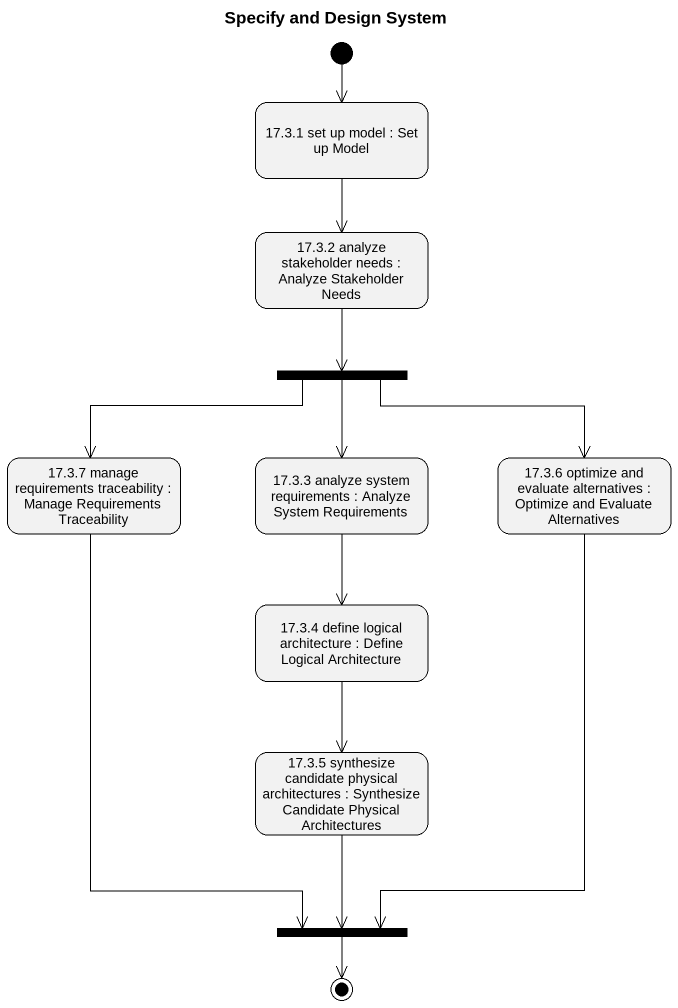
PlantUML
@startuml
title Specify and Design System
hide empty description
state "17.3.1 set up model : Set up Model" as s17_3_1_set_up_model
state "17.3.2 analyze stakeholder needs : Analyze Stakeholder Needs" as s17_3_2_analyze_stakeholder
state fork1 <<fork>>
state "17.3.7 manage requirements traceability : Manage Requirements Traceability" as s17_3_7_manage_requirements
state "17.3.3 analyze system requirements : Analyze System Requirements" as s17_3_3_analyze_system
state "17.3.6 optimize and evaluate alternatives : Optimize and Evaluate Alternatives" as s17_3_6_optimize_and
state "17.3.4 define logical architecture : Define Logical Architecture" as s17_3_4_define_logical
state "17.3.5 synthesize candidate physical architectures : Synthesize Candidate Physical Architectures" as s17_3_5_synthesize_candidate
state fork2 <<join>>
[*] --> s17_3_1_set_up_model
s17_3_1_set_up_model --> s17_3_2_analyze_stakeholder
s17_3_2_analyze_stakeholder --> fork1
fork1 -left-> s17_3_7_manage_requirements
fork1 --> s17_3_3_analyze_system
fork1 -right-> s17_3_6_optimize_and
s17_3_7_manage_requirements --> fork2
s17_3_3_analyze_system --> s17_3_4_define_logical
s17_3_6_optimize_and --> fork2
s17_3_4_define_logical --> s17_3_5_synthesize_candidate
s17_3_5_synthesize_candidate --> fork2
fork2 --> [*]
@enduml
